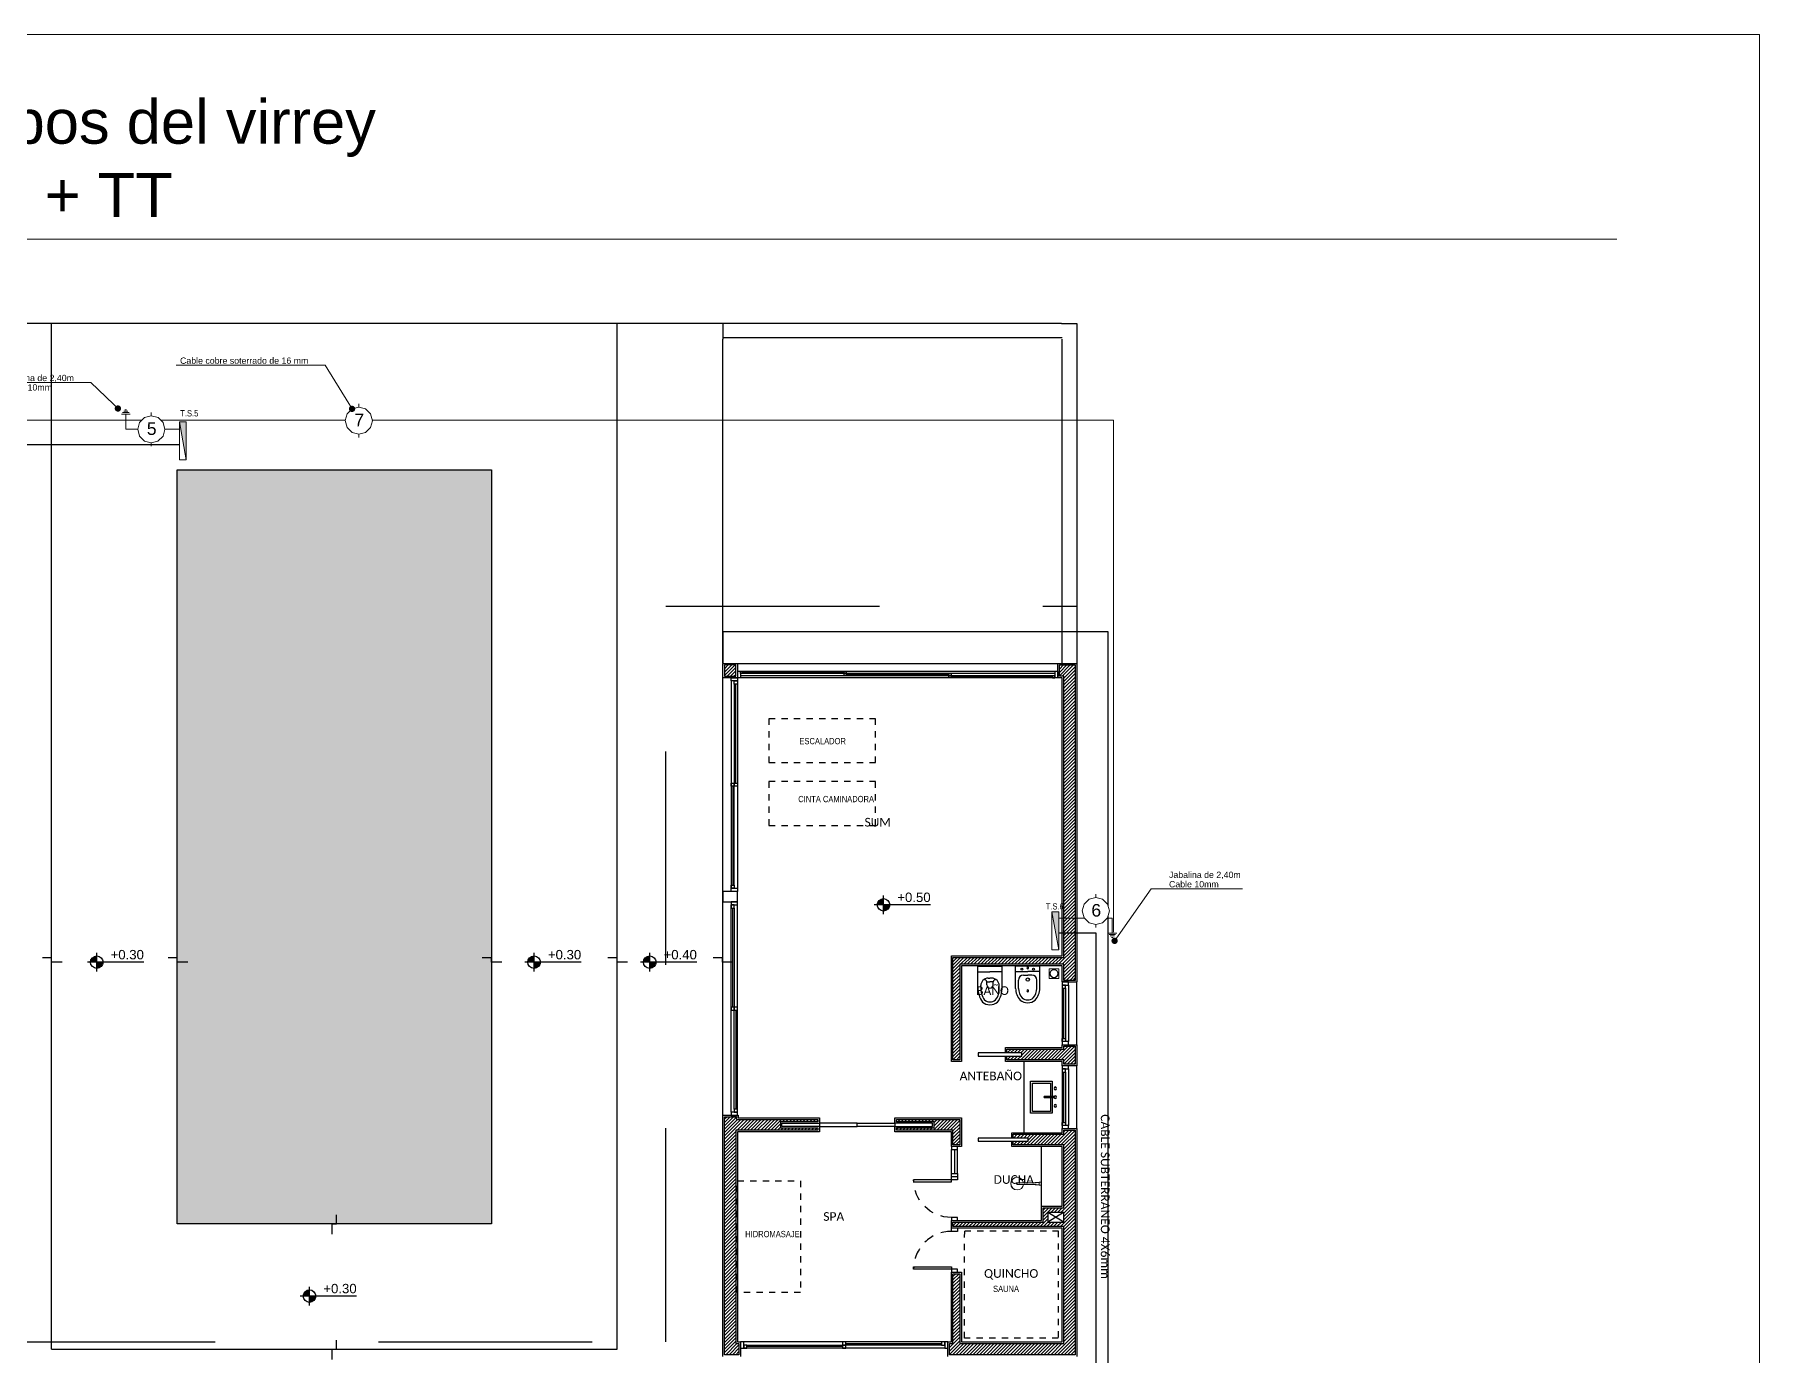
# Model space of a CAD drawing. Header units: millimetres. Extents: x 430 to 1353, y -204 to 152.
# Drawn here: x 650.08 to 677.53, y 126.03 to 147.05 of the extents above; entities that cross this region are included whole.
import ezdxf
from ezdxf import colors
from ezdxf.entities.mleader import LeaderData, LeaderLine
from ezdxf.enums import TextEntityAlignment as Align
from ezdxf.math import Vec2, Vec3

# ---------------------------------------------------------------- set-up
doc = ezdxf.new("R2010")
doc.units = ezdxf.units.MM
doc.linetypes.add('DASHED', pattern=[0.3, 0.17, -0.13])
doc.linetypes.add('HIDDENX3', pattern=[0.15, 0.1, -0.05])
doc.layers.get('0').update_dxf_attribs({"color": 250})
for name, color, linetype in [('AN - Designacion Corte 1-50', 252, 'Continuous'), ('AN - Designacion Nivel 1-50', 252, 'Continuous'), ('AR - Carpinteria', 252, 'Continuous'), ('AR - Equipamiento Fijo', 252, 'Continuous'), ('AR - Ht', 252, 'Continuous'), ('AR - Proyeccion', 252, 'DASHED'), ('AR - Vista 05', 252, 'Continuous'), ('AR - Vista 1', 252, 'Continuous'), ('AR - Vista 2', 252, 'Continuous'), ('AR - Vista 4', 252, 'Continuous'), ('ER-AA', 252, 'HIDDENX3'), ('H_SUELOS 2', 252, 'Continuous'), ('ND- Acometida', 1, 'Continuous'), ('ND- ESPACIOS', 253, 'Continuous')]:
    doc.layers.add(name, color=color, linetype=linetype)
for name, color, linetype, lineweight in [('ND- JABALINA', 92, 'Continuous', 9), ('ND-Cotas', 252, 'Continuous', 9), ('ND-GLOBAL_Notas', 252, 'Continuous', 9), ('ND-TABLEROS', 1, 'Continuous', 9), ('ND-texto', 251, 'Continuous', 15), ('ND-Texto2', 252, 'Continuous', 9)]:
    doc.layers.add(name, color=color, linetype=linetype, lineweight=lineweight)
doc.styles.add('50-TXT', font='GOTHIC.TTF', dxfattribs={"width": 0.75, "height": 0.1})
doc.styles.add('IMPLANTACION', font='arial.ttf', dxfattribs={"height": 0.3})
doc.styles.add('Romans 1.100', font='ROMANS.shx', dxfattribs={"height": 0.15})
doc.styles.get("Standard").update_dxf_attribs({"font": 'arial.ttf'})
doc.styles.add('Texto 1 125', font='arial.ttf', dxfattribs={"height": 0.25})
doc.styles.add('Texto Simbolos 1 50', font='arial.ttf', dxfattribs={"height": 0.15})

# ---------------------------------------------------------------- blocks, each defined once
blk = doc.blocks.new('Designacion Nivel Planta 1 50')
h = blk.add_hatch(color=256)
h.dxf.hatch_style = 1
h.paths.add_polyline_path([(0, 0.1, 0.414214), (-0.1, 0), (0, 0)])
h.paths.add_polyline_path([(0.1, 0), (0, 0), (0, -0.1, 0.414214)])
for p, q in [((0.75, 0), (-0.15, 0)), ((0, -0.15), (0, 0.15))]:
    blk.add_line(p, q)
blk.add_circle((0, 0), 0.1)
at = {"style": 'Texto Simbolos 1 50'}
blk.add_attdef('NIVEL', text='', height=0.15, dxfattribs=at).set_placement((0.75, 0), align=Align.BOTTOM_RIGHT)
blk = doc.blocks.new('bacha')
for p, q in [((519.809, 72.68), (519.809, 72.832)), ((519.833, 72.68), (519.833, 72.832))]:
    blk.add_line(p, q)
for points in [[(519.809, 72.711), (519.565, 72.711), (519.565, 73.058), (520.076, 73.058), (520.076, 72.711), (519.833, 72.711)], [(519.809, 72.741), (519.595, 72.741), (519.595, 73.028), (520.046, 73.028), (520.046, 72.741), (519.833, 72.741)]]:
    blk.add_lwpolyline(points)
blk.add_arc((519.821, 72.831), 0.0121, 5.5464, 174.4536)
at = {"extrusion": (0, 0, -1)}
for centre in [(519.683, 72.661), (519.821, 72.661), (519.959, 72.661)]:
    blk.add_ellipse(centre, major_axis=(0.0235, 0), ratio=0.85, start_param=3.141593, end_param=9.424778, dxfattribs=at)
blk = doc.blocks.new('*U490')
blk.add_lwpolyline([(0.05, 0.1), (0.05, 0.7), (0.083, 0.7), (0.083, 0.1)], close=True)
for points in [[(0, 0), (0.05, 0), (0.05, 0.1), (0, 0.1)], [(0.7, 0), (0.65, 0), (0.65, 0.1), (0.7, 0.1)]]:
    blk.add_lwpolyline(points)
at = {"color": 8, "linetype": 'DASHED'}
blk.add_arc((0.05, 0.1), 0.6, 360, 90, dxfattribs=at)
blk = doc.blocks.new('*U494')
at = {"color": 8}
for p, q in [((1.625, 0.025), (0.1, 0.025)), ((1.675, 0.075), (3.2, 0.075))]:
    blk.add_line(p, q, dxfattribs=at)
at = {"layer": 'AR - Carpinteria'}
for p, q in [((0.05, 0.1), (3.25, 0.1)), ((0.05, 0), (3.25, 0)), ((0.1, 0.05), (1.625, 0.05)), ((3.2, 0.05), (1.675, 0.05))]:
    blk.add_line(p, q, dxfattribs=at)
for points in [[(0, 0), (0.05, 0), (0.05, 0.1), (0, 0.1)], [(0.05, 0), (0.1, 0), (0.1, 0.05), (0.05, 0.05)], [(1.675, 0.1), (1.625, 0.1), (1.625, 0.05), (1.675, 0.05)], [(1.625, 0), (1.675, 0), (1.675, 0.05), (1.625, 0.05)], [(3.25, 0.1), (3.2, 0.1), (3.2, 0.05), (3.25, 0.05)], [(3.25, 0), (3.3, 0), (3.3, 0.1), (3.25, 0.1)]]:
    blk.add_lwpolyline(points, close=True, dxfattribs=at)
blk = doc.blocks.new('*U493')
at = {"color": 8}
for p, q in [((1.675, 0.025), (0.1, 0.025)), ((1.725, 0.075), (3.3, 0.075))]:
    blk.add_line(p, q, dxfattribs=at)
at = {"layer": 'AR - Carpinteria'}
for p, q in [((0.05, 0.1), (3.35, 0.1)), ((0.05, 0), (3.35, 0)), ((0.1, 0.05), (1.675, 0.05)), ((3.3, 0.05), (1.725, 0.05))]:
    blk.add_line(p, q, dxfattribs=at)
for points in [[(0, 0), (0.05, 0), (0.05, 0.1), (0, 0.1)], [(0.05, 0), (0.1, 0), (0.1, 0.05), (0.05, 0.05)], [(1.725, 0.1), (1.675, 0.1), (1.675, 0.05), (1.725, 0.05)], [(1.675, 0), (1.725, 0), (1.725, 0.05), (1.675, 0.05)], [(3.35, 0.1), (3.3, 0.1), (3.3, 0.05), (3.35, 0.05)], [(3.35, 0), (3.4, 0), (3.4, 0.1), (3.35, 0.1)]]:
    blk.add_lwpolyline(points, close=True, dxfattribs=at)
blk = doc.blocks.new('*U495')
for p, q in [((0, 0.1), (5.1, 0.1)), ((0, 0.1), (0, 0)), ((0, 0), (5.1, 0)), ((0.05, 0.1), (0.05, 0)), ((0.05, 0.067), (5.05, 0.067)), ((0.05, 0.033), (5.05, 0.033)), ((5.05, 0.1), (5.05, 0)), ((5.1, 0.1), (5.1, 0))]:
    blk.add_line(p, q)
at = {"color": 8}
for p, q in [((0.083, 0.017), (1.7, 0.017)), ((1.733, 0.05), (3.367, 0.05)), ((3.4, 0.083), (5.017, 0.083))]:
    blk.add_line(p, q, dxfattribs=at)
for points in [[(0.083, 0), (0.05, 0), (0.05, 0.033), (0.083, 0.033)], [(1.7, 0.033), (1.733, 0.033), (1.733, 0.067), (1.7, 0.067)], [(1.7, 0), (1.733, 0), (1.733, 0.033), (1.7, 0.033)], [(3.367, 0.067), (3.4, 0.067), (3.4, 0.1), (3.367, 0.1)], [(3.367, 0.033), (3.4, 0.033), (3.4, 0.067), (3.367, 0.067)], [(5.017, 0.067), (5.05, 0.067), (5.05, 0.1), (5.017, 0.1)]]:
    blk.add_lwpolyline(points, close=True)
blk = doc.blocks.new('BIDE2-VS')
for p, q in [((-0.19, 0), (0.19, 0)), ((-0.19, -0.354), (-0.19, 0)), ((0.19, -0.354), (0.19, 0)), ((-0.19, -0.09), (0, -0.09)), ((-0.145, -0.354), (-0.145, -0.224)), ((-0.067, -0.146), (0, -0.146)), ((0.19, -0.09), (0, -0.09)), ((0.067, -0.146), (0, -0.146)), ((0.145, -0.354), (0.145, -0.224)), ((-0.145, -0.354), (-0.145, -0.327))]:
    blk.add_line(p, q)
for centre, radius in [((-0.09, -0.052), 0.015), ((0, -0.215), 0.026), ((0.09, -0.052), 0.015)]:
    blk.add_circle(centre, radius)
for centre, radius, start, end in [((-0.067, -0.224), 0.0781, 90, 180), ((0, -0.03), 0.015, 90, 270), ((0, -0.03), 0.015, 270, 90), ((0.067, -0.224), 0.0781, 0, 90), ((0.084, -0.354), 0.274, 180, 222.2256), ((0.084, -0.354), 0.229, 180, 221.3159), ((0, -0.39), 0.19, 231.2469, 270), ((0, -0.39), 0.145, 232.619, 270), ((0, -0.393), 0.015, 90, 270), ((0, -0.393), 0.015, 270, 90), ((0, -0.39), 0.145, 270, 307.381), ((0, -0.39), 0.19, 270, 308.7531), ((-0.084, -0.354), 0.229, 318.6841, 0), ((-0.084, -0.354), 0.274, 317.7744, 0)]:
    blk.add_arc(centre, radius, start, end)
blk = doc.blocks.new('INOD3-VS')
for p, q in [((-0.19, 0), (0.19, 0)), ((-0.19, -0.334), (-0.19, 0)), ((0.19, -0.334), (0.19, 0)), ((-0.19, -0.09), (0, -0.09)), ((-0.05, -0.297), (-0.05, -0.247)), ((-0.05, -0.247), (0, -0.247)), ((-0.028, -0.19), (0, -0.19)), ((0.19, -0.09), (0, -0.09)), ((0.028, -0.19), (0, -0.19)), ((0.05, -0.247), (0, -0.247)), ((0.05, -0.297), (0.05, -0.247)), ((-0.145, -0.334), (-0.145, -0.307)), ((0.145, -0.334), (0.145, -0.307))]:
    blk.add_line(p, q)
for centre, radius, start, end in [((-0.028, -0.307), 0.117, 90, 180), ((-0.095, -0.259), 0.0464, 14.8851, 92.9268), ((0.028, -0.307), 0.117, 0, 90), ((0.095, -0.259), 0.0464, 87.0732, 165.1149), ((0.195, -0.344), 0.385, 178.5208, 215.4085), ((0.198, -0.345), 0.343, 178.2465, 213.5506), ((0, -0.419), 0.145, 232.619, 270), ((0, -0.297), 0.05, 180, 270), ((0, -0.297), 0.05, 270, 0), ((0, -0.419), 0.145, 270, 307.381), ((-0.127, -0.365), 0.274, 321.8101, 6.3928), ((-0.192, -0.345), 0.383, 324.4734, 1.5973), ((0, -0.419), 0.19, 231.2469, 270), ((0, -0.419), 0.19, 270, 308.7531)]:
    blk.add_arc(centre, radius, start, end)
blk = doc.blocks.new('*U496')
at = {"color": 8}
blk.add_line((0.9, 0.025), (0.1, 0.025), dxfattribs=at)
at = {"layer": 'AR - Carpinteria'}
for p, q in [((0.05, 0.1), (0.95, 0.1)), ((0.05, 0), (0.95, 0)), ((0.1, 0.05), (0.9, 0.05))]:
    blk.add_line(p, q, dxfattribs=at)
for points in [[(0, 0), (0.05, 0), (0.05, 0.1), (0, 0.1)], [(0.05, 0), (0.1, 0), (0.1, 0.05), (0.05, 0.05)], [(0.95, 0), (0.9, 0), (0.9, 0.05), (0.95, 0.05)], [(0.95, 0), (1, 0), (1, 0.1), (0.95, 0.1)]]:
    blk.add_lwpolyline(points, close=True, dxfattribs=at)
blk = doc.blocks.new('PLANTA BAJA')
at = {"layer": 'AR - Ht', "true_color": 0x383838, "transparency": 33554610}
h = blk.add_hatch(dxfattribs=at)
h.set_pattern_fill('ANSI31', color=250, scale=0.012)
h.set_pattern_definition([(45, (-605.2518, -51.777135), (-0.0269407684, 0.0269407684), [])])
h.paths.add_polyline_path([(23.605, 24.735), (23.425, 24.735), (23.425, 24.69), (22.52, 24.69), (22.52, 24.63), (22.759, 24.63), (22.759, 24.58), (22.52, 24.58), (22.52, 24.52), (23.425, 24.52), (23.425, 24.45), (23.605, 24.45)])
h.paths.add_polyline_path([(18.205, 30.805), (18.025, 30.805), (18.025, 30.625), (18.205, 30.625)])
h.paths.add_polyline_path([(0.205, 16.225), (1.215, 16.225), (1.215, 16.405), (0.025, 16.405), (0.025, 10.52), (0.205, 10.52), (0.205, 11.89), (0.205, 13.002), (1.197, 13.002), (1.197, 13.068), (0.517, 13.068), (0.517, 13.118), (1.197, 13.118), (1.197, 13.182), (0.205, 13.182), (0.205, 14.957), (0.82, 14.957), (0.82, 15.077), (0.205, 15.077)])
h.paths.add_polyline_path([(4.45, 16.405), (2.165, 16.405), (2.165, 16.225), (3.625, 16.225), (3.625, 13.182), (2.638, 13.182), (2.638, 13.118), (3.318, 13.118), (3.318, 13.068), (2.638, 13.068), (2.638, 13.002), (3.625, 13.002), (3.625, 12.015), (3.805, 12.015), (3.805, 16.225), (4.45, 16.225)])
h.paths.add_polyline_path([(7.455, 16.405), (5.5, 16.405), (5.5, 16.225), (7.455, 16.225)])
h.paths.add_polyline_path([(7.34, 11.005), (3.805, 11.005), (3.805, 11.075), (3.625, 11.075), (3.625, 10.825), (4.155, 10.825), (4.155, 8.47), (3.625, 8.47), (3.625, 8.35), (4.275, 8.35), (4.275, 10.825), (7.22, 10.825), (7.22, 7.405), (7.225, 7.405), (7.225, 0.025), (7.405, 0.025), (7.405, 7.225), (7.475, 7.225), (7.475, 7.405), (7.34, 7.405)])
h.paths.add_polyline_path([(3.805, 7.405), (2.615, 7.405), (2.615, 7.815), (2.495, 7.815), (2.495, 7.405), (0.205, 7.405), (0.205, 7.96), (0.025, 7.96), (0.025, 0.025), (0.205, 0.025), (0.205, 7.225), (3.805, 7.225)])
h.paths.add_polyline_path([(11.69, 7.405), (9.89, 7.405), (9.725, 7.405), (9.725, 7.225), (11.69, 7.225)])
h.paths.add_polyline_path([(14.62, 11.005), (10.81, 11.005), (10.81, 10.825), (14.62, 10.825)])
h.paths.add_polyline_path([(18.225, 11.005), (15.875, 11.005), (15.875, 10.825), (18.055, 10.825), (18.055, 9.505), (17.475, 9.505), (17.475, 9.175), (17.215, 9.175), (17.215, 9.055), (18.055, 9.055), (18.055, 7.405), (17.47, 7.405), (17.47, 7.225), (18.035, 7.225), (18.195, 7.225), (18.22, 7.225), (18.22, 7.405), (18.175, 7.405), (18.175, 10.825), (18.225, 10.825)])
h.paths.add_polyline_path([(18.055, 9.425), (18.055, 9.175), (17.555, 9.175), (17.555, 9.425)], flags=16)
h.paths.add_polyline_path([(16.42, 7.405), (16.375, 7.405), (16.375, 9.95), (16.255, 9.95), (16.255, 7.405), (13.74, 7.405), (13.74, 7.225), (14.29, 7.225), (14.29, 5.415), (14.74, 5.415), (14.74, 7.225), (16.395, 7.225), (16.42, 7.225)])
h.paths.add_polyline_path([(23.605, 16.405), (21.57, 16.405), (21.57, 16.225), (23.425, 16.225), (23.425, 11.685), (19.375, 11.685), (19.375, 12.365), (19.255, 12.365), (19.17, 12.365), (19.17, 12.245), (19.255, 12.245), (19.255, 11.005), (19.165, 11.005), (19.165, 10.825), (19.375, 10.825), (19.375, 11.565), (23.425, 11.565), (23.425, 7.405), (21.57, 7.405), (21.57, 7.225), (23.605, 7.225)])
h.paths.add_polyline_path([(18.22, 16.405), (17.91, 16.405), (17.91, 16.225), (18.055, 16.225), (18.055, 12.25), (18.22, 12.25), (18.22, 12.36), (18.175, 12.36), (18.175, 16.225), (18.22, 16.225)])
h.paths.add_polyline_path([(21.77, 23.57), (20.762, 23.57), (20.762, 23.535), (21.362, 23.535), (21.362, 23.435), (20.762, 23.435), (20.762, 23.4), (21.66, 23.4), (21.66, 23.165), (21.77, 23.165)])
h.paths.add_polyline_path([(18.918, 23.535), (19.512, 23.535), (19.512, 23.57), (18.215, 23.57), (18.215, 23.615), (18.025, 23.615), (18.025, 19.825), (18.23, 19.825), (18.255, 19.825), (18.255, 20.005), (18.205, 20.005), (18.205, 23.4), (19.512, 23.4), (19.512, 23.435), (18.918, 23.435)])
h.paths.add_polyline_path([(23.605, 30.805), (23.355, 30.805), (23.355, 30.625), (23.425, 30.625), (23.425, 26.15), (21.66, 26.15), (21.66, 24.52), (21.77, 24.52), (21.77, 26.04), (23.425, 26.04), (23.425, 25.785), (23.605, 25.785)])
h.paths.add_polyline_path([(3.825, 20.005), (2.375, 20.005), (2.375, 20.055), (2.265, 20.055), (2.265, 20.005), (0.205, 20.005), (0.205, 20.055), (0.025, 20.055), (0.025, 19.825), (3.825, 19.825)])
h.paths.add_polyline_path([(5.605, 23.61), (5.425, 23.61), (5.425, 20.005), (5.375, 20.005), (5.375, 19.825), (5.4, 19.825), (5.605, 19.825)])
h.paths.add_polyline_path([(5.605, 30.805), (5.425, 30.805), (5.425, 30.625), (5.605, 30.625)])
h.paths.add_polyline_path([(0.21, 21.41), (0.21, 21.66), (0.36, 21.66), (0.36, 21.41)], flags=16)
h.paths.add_polyline_path([(0.435, 21.66), (2.265, 21.66), (2.265, 20.905), (2.375, 20.905), (2.375, 21.66), (4.055, 21.66), (4.055, 20.96), (4.165, 20.96), (4.165, 21.635), (4.165, 22.685), (4.015, 22.685), (4.015, 21.77), (1.965, 21.77), (1.965, 22.685), (1.815, 22.685), (1.815, 21.77), (0.42, 21.77), (0.205, 21.77), (0.205, 30.625), (0.275, 30.625), (0.275, 30.805), (0.23, 30.805), (0.025, 30.805), (0.025, 21.085), (0.205, 21.085), (0.205, 21.335), (0.435, 21.335)])
h.paths.add_polyline_path([(1.995, 8.74), (1.995, 9.055), (2.445, 9.055), (2.445, 8.74)], flags=16)
h.paths.add_polyline_path([(2.615, 9.035), (2.615, 9.175), (0.205, 9.175), (0.205, 9.47), (0.025, 9.47), (0.025, 9.035), (0.025, 9.01), (0.205, 9.01), (0.205, 9.055), (1.915, 9.055), (1.915, 8.66), (2.615, 8.66)])
h.paths.add_polyline_path([(23.425, 21.935), (23.17, 21.935), (23.17, 22.09), (23.425, 22.09)], flags=16)
h.paths.add_polyline_path([(23.605, 23.4), (23.425, 23.4), (23.425, 23.335), (22.62, 23.335), (22.62, 23.275), (22.859, 23.275), (22.859, 23.225), (22.62, 23.225), (22.62, 23.165), (23.425, 23.165), (23.425, 22.165), (23.095, 22.165), (23.095, 21.935), (21.795, 21.935), (21.66, 21.935), (21.66, 21.865), (21.795, 21.865), (23.425, 21.865), (23.425, 20.005), (21.77, 20.005), (21.77, 21.115), (21.66, 21.115), (21.66, 20.005), (21.605, 20.005), (21.605, 19.825), (21.64, 19.825), (23.605, 19.825)])
at = {"layer": 'H_SUELOS 2', "transparency": 33554585}
h = blk.add_hatch(color=253, dxfattribs=at)
h.dxf.hatch_style = 1
h.paths.add_polyline_path([(9.315, 33.91), (14.315, 33.91), (14.315, 21.91), (9.315, 21.91)])
at = {"layer": 'AR - Carpinteria'}
for p, q in [((18.23, 30.83), (23.33, 30.83)), ((18, 23.635), (18, 30.6)), ((23.63, 24.76), (23.63, 25.76)), ((23.63, 23.425), (23.63, 24.425))]:
    blk.add_line(p, q, dxfattribs=at)
for points in [[(18.23, 27.2), (18, 27.2), (18, 27.035), (18.23, 27.035)], [(22.064, 24.58), (22.759, 24.58), (22.759, 24.63), (22.064, 24.63)], [(19.537, 23.46), (20.137, 23.46), (20.137, 23.51), (19.537, 23.51)], [(20.737, 23.46), (20.137, 23.46), (20.137, 23.51), (20.737, 23.51)], [(22.064, 23.225), (22.859, 23.225), (22.859, 23.275), (22.064, 23.275)]]:
    blk.add_lwpolyline(points, close=True, dxfattribs=at)
for points in [[(21.635, 23.14), (21.635, 23.09), (21.735, 23.09), (21.735, 23.14)], [(21.635, 22.71), (21.635, 23.09)], [(21.685, 23.09), (21.685, 22.71)], [(21.735, 22.71), (21.735, 23.09)], [(21.735, 22.66), (21.635, 22.66), (21.635, 22.71), (21.735, 22.71), (21.735, 22.66)]]:
    blk.add_lwpolyline(points, dxfattribs=at)
at = {"layer": 'AR - Equipamiento Fijo'}
blk.add_line((22.79, 24.495), (22.79, 23.36), dxfattribs=at)
at = {"layer": 'AR - Equipamiento Fijo', "color": 252, "lineweight": 9, "true_color": 0x858585, "transparency": 33554687}
for p, q in [((22.681, 22.651), (22.683, 22.651)), ((23.014, 22.57), (23.03, 22.57)), ((23.03, 22.53), (23.014, 22.53)), ((22.683, 22.45), (22.681, 22.45))]:
    blk.add_line(p, q, dxfattribs=at)
at = {"layer": 'AR - Equipamiento Fijo', "color": 252, "lineweight": 9, "true_color": 0x858585, "transparency": 33554687, "flags": 128}
for points in [[(22.987, 22.563), (22.987, 22.563), (22.987, 22.563), (22.987, 22.563), (22.987, 22.563), (22.987, 22.563), (22.987, 22.563), (22.987, 22.563), (22.987, 22.563), (22.986, 22.563), (22.986, 22.563), (22.985, 22.563), (22.985, 22.563), (22.984, 22.563), (22.984, 22.563), (22.983, 22.563), (22.982, 22.563), (22.981, 22.563), (22.98, 22.563), (22.979, 22.563), (22.978, 22.563), (22.977, 22.563), (22.976, 22.563), (22.974, 22.563), (22.973, 22.563), (22.971, 22.563), (22.97, 22.563), (22.968, 22.563), (22.967, 22.563), (22.965, 22.563), (22.964, 22.563), (22.962, 22.563), (22.96, 22.563), (22.958, 22.563), (22.956, 22.563), (22.955, 22.563), (22.953, 22.563), (22.951, 22.563), (22.949, 22.563), (22.947, 22.563), (22.945, 22.563), (22.943, 22.563), (22.941, 22.563), (22.939, 22.563), (22.937, 22.563), (22.741, 22.563), (22.741, 22.563), (22.739, 22.563), (22.737, 22.563), (22.735, 22.563), (22.733, 22.563), (22.731, 22.563), (22.729, 22.563), (22.727, 22.563), (22.725, 22.563), (22.723, 22.563), (22.721, 22.563), (22.719, 22.563), (22.717, 22.563), (22.715, 22.563), (22.714, 22.563), (22.712, 22.563), (22.71, 22.563), (22.709, 22.563), (22.707, 22.563), (22.706, 22.563), (22.704, 22.563), (22.703, 22.563), (22.702, 22.563), (22.7, 22.563), (22.699, 22.563), (22.698, 22.563), (22.697, 22.563), (22.696, 22.563), (22.695, 22.563), (22.694, 22.563), (22.693, 22.563), (22.693, 22.563), (22.692, 22.563), (22.692, 22.563), (22.683, 22.563)], [(22.987, 22.537), (22.987, 22.537), (22.987, 22.537), (22.987, 22.537), (22.986, 22.537), (22.986, 22.537), (22.986, 22.537), (22.985, 22.537), (22.984, 22.537), (22.984, 22.537), (22.983, 22.537), (22.982, 22.537), (22.981, 22.537), (22.98, 22.537), (22.979, 22.537), (22.978, 22.537), (22.977, 22.537), (22.976, 22.537), (22.975, 22.537), (22.973, 22.537), (22.972, 22.537), (22.97, 22.537), (22.969, 22.537), (22.967, 22.537), (22.966, 22.537), (22.964, 22.537), (22.962, 22.537), (22.961, 22.537), (22.959, 22.537), (22.957, 22.537), (22.955, 22.537), (22.953, 22.537), (22.951, 22.537), (22.949, 22.537), (22.947, 22.537), (22.945, 22.537), (22.944, 22.537), (22.942, 22.537), (22.94, 22.537), (22.938, 22.537), (22.937, 22.537), (22.741, 22.537), (22.739, 22.537), (22.737, 22.537), (22.735, 22.537), (22.733, 22.537), (22.731, 22.537), (22.729, 22.537), (22.727, 22.537), (22.725, 22.537), (22.723, 22.537), (22.721, 22.537), (22.719, 22.537), (22.717, 22.537), (22.716, 22.537), (22.714, 22.537), (22.712, 22.537), (22.711, 22.537), (22.709, 22.537), (22.707, 22.537), (22.706, 22.537), (22.704, 22.537), (22.703, 22.537), (22.702, 22.537), (22.7, 22.537), (22.699, 22.537), (22.698, 22.537), (22.697, 22.537), (22.696, 22.537), (22.695, 22.537), (22.694, 22.537), (22.694, 22.537), (22.693, 22.537), (22.692, 22.537), (22.692, 22.537), (22.692, 22.537), (22.683, 22.537)], [(22.969, 22.563), (22.969, 22.57), (23.014, 22.57)], [(23.014, 22.53), (22.969, 22.53), (22.969, 22.537)]]:
    blk.add_lwpolyline(points, dxfattribs=at)
blk.add_lwpolyline([(23.03, 22.526), (23.03, 22.574), (23.07, 22.574), (23.07, 22.526)], close=True, dxfattribs=at)
at = {"layer": 'AR - Equipamiento Fijo', "color": 252, "lineweight": 9, "true_color": 0x858585, "transparency": 33554687, "extrusion": (0, 0, -1)}
for centre, major_axis, start_param, end_param in [((22.681, 22.55), (0, 0.101), 3.141593, 6.283185), ((22.683, 22.55), (0, 0.101), 3.141593, 6.283185), ((22.683, 22.55), (0, 0.0125), 3.141593, 6.283185), ((22.683, 22.55), (0, 0.1), 0, 1.444986), ((22.683, 22.55), (0, 0.0125), 0, 0.150987), ((22.683, 22.55), (0, 0.0125), 2.990605, 3.141593), ((22.683, 22.55), (0, 0.101), 1.696607, 3.141593)]:
    blk.add_ellipse(centre, major_axis=major_axis, ratio=0.984808, start_param=start_param, end_param=end_param, dxfattribs=at)
at = {"layer": 'AR - Equipamiento Fijo', "color": 252, "lineweight": 9, "true_color": 0x858585, "transparency": 33554687}
for points in [[(22.692, 22.537), (22.69, 22.537), (22.687, 22.538), (22.683, 22.541), (22.68, 22.545), (22.679, 22.55), (22.68, 22.555), (22.683, 22.559), (22.687, 22.562), (22.69, 22.563), (22.692, 22.563)], [(22.692, 22.563), (22.692, 22.563), (22.693, 22.562), (22.693, 22.562)], [(22.693, 22.538), (22.693, 22.538), (22.692, 22.537), (22.692, 22.537)]]:
    blk.add_open_spline(points, degree=3, dxfattribs=at)
at = {"layer": 'AR - Proyeccion', "ltscale": 20}
blk.add_lwpolyline([(0, 30.83), (0, 31.74), (6.52, 31.74), (6.52, 20.03), (17.09, 20.03), (17.09, 31.74), (23.63, 31.74), (23.63, 30.83)], dxfattribs=at)
at = {"layer": 'AR - Vista 05'}
for p, q in [((23.4, 25.76), (23.63, 25.76)), ((18, 19.8), (18, 23.64)), ((18, 23.64), (18.24, 23.64)), ((18.24, 23.64), (18.24, 23.595)), ((19.537, 23.375), (18.23, 23.375)), ((18.23, 23.375), (18.23, 20.03)), ((18.24, 23.595), (19.537, 23.595)), ((18.938, 23.46), (18.938, 23.51)), ((18.938, 23.51), (19.537, 23.51)), ((19.537, 23.46), (18.938, 23.46)), ((19.537, 23.595), (19.537, 23.51)), ((19.537, 23.46), (19.537, 23.375)), ((20.737, 23.51), (20.737, 23.595)), ((20.737, 23.595), (21.795, 23.595)), ((21.337, 23.51), (20.737, 23.51)), ((20.737, 23.46), (21.337, 23.46)), ((20.737, 23.375), (20.737, 23.46)), ((21.635, 23.375), (20.737, 23.375)), ((21.337, 23.46), (21.337, 23.51)), ((21.635, 23.14), (21.635, 23.375)), ((21.795, 23.595), (21.795, 23.14)), ((21.795, 23.14), (21.635, 23.14)), ((23.07, 22.19), (23.07, 23.14)), ((18.23, 20.03), (18.28, 20.03)), ((18.28, 20.03), (18.28, 19.8))]:
    blk.add_line(p, q, dxfattribs=at)
blk.add_lwpolyline([(18, 30.6), (18, 30.83), (18.23, 30.83), (18.23, 30.6)], close=True, dxfattribs=at)
for points in [[(23.4, 25.76), (23.4, 26.015), (21.795, 26.015), (21.795, 24.495), (21.635, 24.495), (21.635, 26.175), (23.4, 26.175), (23.4, 30.6), (23.33, 30.6), (23.33, 30.83), (23.63, 30.83), (23.63, 25.76)], [(22.515, 24.63), (22.495, 24.63), (22.495, 24.715), (23.4, 24.715), (23.4, 24.76), (23.63, 24.76), (23.63, 24.425), (23.4, 24.425), (23.4, 24.495), (22.495, 24.495), (22.495, 24.58), (22.515, 24.58)], [(22.595, 23.275), (22.595, 23.36), (23.4, 23.36), (23.4, 23.425), (23.63, 23.425), (23.63, 19.8)], [(21.58, 19.8), (21.58, 20.03), (21.635, 20.03), (21.635, 21.14), (21.795, 21.14), (21.795, 20.03), (23.4, 20.03), (23.4, 21.84), (21.795, 21.84), (21.635, 21.84), (21.635, 21.96), (21.795, 21.96), (23.07, 21.96), (23.07, 22.19), (23.4, 22.19), (23.4, 23.14), (22.595, 23.14), (22.595, 23.225)]]:
    blk.add_lwpolyline(points, dxfattribs=at)
at = {"layer": 'AR - Vista 1'}
for p, q in [((23.425, 21.935), (23.17, 22.09)), ((23.42, 22.09), (23.17, 21.935))]:
    blk.add_line(p, q, dxfattribs=at)
blk.add_lwpolyline([(9.315, 33.91), (14.315, 33.91), (14.315, 21.91), (9.315, 21.91)], close=True, dxfattribs=at)
blk.add_lwpolyline([(18.23, 19.3), (24.13, 19.3), (24.13, 30.83), (24.13, 31.33), (18, 31.33), (18, 30.83)], dxfattribs=at)
at = {"layer": 'AR - Vista 2'}
for p, q in [((19.315, 36.24), (0.23, 36.24)), ((7.315, 19.915), (7.315, 36.24)), ((16.315, 19.915), (16.315, 36.24)), ((18, 36.24), (18, 35.99)), ((23.4, 30.83), (23.4, 35.99)), ((7.315, 19.915), (16.315, 19.915))]:
    blk.add_line(p, q, dxfattribs=at)
for points in [[(23.39, 36.24), (19.315, 36.24)], [(23.39, 36.24), (23.63, 36.24), (23.63, 30.83)], [(23.4, 36.01), (18, 36.01)], [(18, 30.84), (18, 35.99)]]:
    blk.add_lwpolyline(points, dxfattribs=at)
at = {"layer": 'AR - Vista 4'}
for points in [[(18.205, 30.625), (18.205, 30.805), (18.025, 30.805), (18.025, 30.625)], [(23.605, 25.785), (23.425, 25.785), (23.425, 26.04), (21.77, 26.04), (21.77, 24.52), (21.66, 24.52), (21.66, 26.15), (23.425, 26.15), (23.425, 30.625), (23.355, 30.625), (23.355, 30.805), (23.605, 30.805)], [(18.918, 23.535), (18.918, 23.435), (19.512, 23.435), (19.512, 23.4), (18.205, 23.4), (18.205, 20.005), (18.255, 20.005), (18.255, 19.825), (18.23, 19.825), (18.025, 19.825), (18.025, 23.615), (18.215, 23.615), (18.215, 23.57), (19.512, 23.57), (19.512, 23.535)], [(20.762, 23.435), (21.362, 23.435), (21.362, 23.535), (20.762, 23.535), (20.762, 23.57), (21.77, 23.57), (21.77, 23.165), (21.66, 23.165), (21.66, 23.4), (20.762, 23.4)], [(23.425, 22.09), (23.17, 22.09), (23.17, 21.935), (23.425, 21.935)]]:
    blk.add_lwpolyline(points, close=True, dxfattribs=at)
for points in [[(22.52, 24.63), (22.52, 24.69), (23.425, 24.69), (23.425, 24.735), (23.605, 24.735), (23.605, 24.45), (23.425, 24.45), (23.425, 24.52), (22.52, 24.52), (22.52, 24.58)], [(22.62, 23.275), (22.62, 23.335), (23.425, 23.335), (23.425, 23.4), (23.605, 23.4), (23.605, 19.825), (21.64, 19.825), (21.605, 19.825), (21.605, 20.005), (21.66, 20.005), (21.66, 21.115), (21.77, 21.115), (21.77, 20.005), (23.425, 20.005), (23.425, 21.865), (21.795, 21.865), (21.66, 21.865), (21.66, 21.935), (21.795, 21.935), (23.095, 21.935), (23.095, 22.165), (23.425, 22.165), (23.425, 23.165), (22.62, 23.165), (22.62, 23.225)]]:
    blk.add_lwpolyline(points, dxfattribs=at)
at = {"layer": 'AR - Carpinteria', "xscale": -1.000000000000024, "rotation": 90}
for name, p in [('*U493', (18.23, 30.6)), ('*U490', (21.735, 22.66))]:
    blk.add_blockref(name, p, dxfattribs=at)
at = {"layer": 'AR - Carpinteria', "xscale": -1}
blk.add_blockref('*U495', (23.33, 30.6), dxfattribs=at)
at = {"layer": 'AR - Carpinteria'}
for name, p, rotation in [('*U493', (18.23, 23.635), 90), ('*U496', (23.4, 25.76), 270), ('*U496', (23.4, 24.425), 270), ('*U490', (21.735, 21.14), 90), ('*U494', (21.58, 20.03), 180)]:
    blk.add_blockref(name, p, dxfattribs=dict(at, rotation=rotation))
at = {"layer": 'AR - Equipamiento Fijo', "xscale": 1.01, "yscale": 1.01, "zscale": 1.01}
for name, p in [('INOD3-VS', (22.25, 26.012)), ('BIDE2-VS', (22.85, 26.015))]:
    blk.add_blockref(name, p, dxfattribs=at)
at = {"layer": 'AR - Equipamiento Fijo', "rotation": 90}
blk.add_blockref('bacha', (95.952, -495.895), dxfattribs=at)
blk = doc.blocks.new('Extracttor_de_aire')
for p, q in [((0, 0), (0, 0.15)), ((0, 0.15), (0.15, 0.15)), ((0.15, 0), (0, 0)), ((0.15, 0), (0.15, 0.15))]:
    blk.add_line(p, q)
for radius in [0.0649, 0.0607]:
    blk.add_circle((0.075, 0.075), radius)
blk = doc.blocks.new('Tierra_fisica')
for p, q in [((-0.071, 0), (0.071, 0)), ((-0.052, -0.022), (0.052, -0.022)), ((-0.033, -0.044), (0.033, -0.044)), ((-0.013, -0.067), (0.013, -0.067))]:
    blk.add_line(p, q)
blk = doc.blocks.new('_Dot')
at = {"color": 0, "linetype": 'ByBlock', "lineweight": -2}
blk.add_line((-0.5, 0), (-1, 0), dxfattribs=at)
at = {"color": 0, "linetype": 'ByBlock', "const_width": 0.5}
blk.add_lwpolyline([(-0.25, 0, 1), (0.25, 0, 1)], format="xyb", close=True, dxfattribs=at)
blk = doc.blocks.new('Cable_acometida')
at = {"lineweight": 9}
blk.add_wipeout([(0, 0.217), (-0.108, 0.189), (-0.187, 0.11), (-0.217, 0.002), (-0.188, -0.106), (-0.109, -0.185), (-0.002, -0.214), (0.106, -0.186), (0.186, -0.107), (0.215, 0.001), (0.187, 0.109), (0.108, 0.188)], dxfattribs=at)
for p, q in [((0, 0.217), (0, 0.267)), ((-0.002, -0.264), (-0.002, -0.214))]:
    blk.add_line(p, q, dxfattribs=at)
blk.add_lwpolyline([(0, 0.217), (-0.108, 0.189), (-0.187, 0.11), (-0.217, 0.002), (-0.188, -0.106), (-0.109, -0.185), (-0.002, -0.214), (0.106, -0.186), (0.186, -0.107), (0.215, 0.001), (0.187, 0.109), (0.108, 0.188)], close=True, dxfattribs=at)
at = {"lineweight": 9, "style": 'IMPLANTACION'}
blk.add_attdef('NUM', text='', height=0.2, dxfattribs=at).set_placement((0.006, -0.088), align=Align.CENTER)

msp = doc.modelspace()

# ---------------------------------------------------------------- hatches: boundary and pattern name
at = {"layer": 'ND-TABLEROS'}
h = msp.add_hatch(color=256, dxfattribs=at)
h.dxf.hatch_style = 1
h.paths.add_polyline_path([(652.493, 140.889), (652.386, 140.889), (652.493, 140.284)])
h = msp.add_hatch(color=256, dxfattribs=at)
h.dxf.hatch_style = 1
h.paths.add_polyline_path([(666.378, 133.09), (666.27, 133.09), (666.378, 132.485)])

# ---------------------------------------------------------------- linework, layer by layer
at = {"layer": 'AN - Designacion Corte 1-50'}
for points in [[(650.515, 132.285), (650.349, 132.285), (650.349, 132.353), (650.204, 132.353)], [(652.515, 132.285), (652.349, 132.285), (652.349, 132.353), (652.204, 132.353)], [(657.515, 132.285), (657.349, 132.285), (657.349, 132.353), (657.204, 132.353)], [(659.515, 132.285), (659.349, 132.285), (659.349, 132.353), (659.204, 132.353)], [(661.19, 132.285), (661.024, 132.285), (661.024, 132.353), (660.879, 132.353)], [(654.815, 127.956), (654.815, 128.122), (654.883, 128.122), (654.883, 128.267)], [(654.815, 125.961), (654.815, 126.127), (654.883, 126.127), (654.883, 126.272)]]:
    msp.add_lwpolyline(points, dxfattribs=at)
at = {"layer": 'ER-AA'}
for points in [[(661.764, 135.462), (663.464, 135.462), (663.464, 136.162), (661.764, 136.162), (661.764, 135.462)], [(661.764, 134.462), (663.464, 134.462), (663.464, 135.162), (661.764, 135.162), (661.764, 134.462)], [(661.267, 128.806), (662.267, 128.806), (662.267, 127.027), (661.264, 127.027), (661.267, 128.806)], [(664.881, 128.011), (666.371, 128.011), (666.371, 126.304), (664.878, 126.304), (664.881, 128.011)]]:
    msp.add_lwpolyline(points, dxfattribs=at)
at = {"layer": 'ND- Acometida'}
for points in [[(643.32, 132.728), (642.755, 132.728), (642.755, 140.526), (652.386, 140.526)], [(643.325, 120.916), (642.993, 120.916), (642.993, 122.736), (666.972, 122.736), (666.972, 132.749), (666.378, 132.749)]]:
    msp.add_lwpolyline(points, dxfattribs=at)
at = {"layer": 'ND- JABALINA'}
for points in [[(652.383, 140.772), (651.53, 140.772), (651.53, 141.011)], [(666.377, 132.986), (667.231, 132.986), (667.231, 132.747)]]:
    msp.add_lwpolyline(points, dxfattribs=at)
at = {"layer": 'ND-GLOBAL_Notas'}
msp.add_lwpolyline([(634.405, 147.052), (677.531, 147.052), (677.531, 94.223), (634.405, 94.223)], close=True, dxfattribs=at)
at = {"layer": 'ND-TABLEROS'}
for p, q in [((652.386, 140.889), (652.493, 140.284)), ((666.27, 133.09), (666.378, 132.485))]:
    msp.add_line(p, q, dxfattribs=at)
for points in [[(652.386, 140.284), (652.493, 140.284), (652.493, 140.889), (652.386, 140.889)], [(666.27, 132.485), (666.378, 132.485), (666.378, 133.09), (666.27, 133.09)]]:
    msp.add_lwpolyline(points, close=True, dxfattribs=at)
at = {"layer": 'ND-texto'}
msp.add_line((637.224, 143.797), (675.262, 143.797), dxfattribs=at)

# ---------------------------------------------------------------- block references
at = {"layer": 'AN - Designacion Nivel 1-50'}
for p, values in [((663.589, 133.199), {'NIVEL': '+0.50'}), ((651.068, 132.286), {'NIVEL': '+0.30'}), ((658.028, 132.286), {'NIVEL': '+0.30'}), ((659.869, 132.286), {'NIVEL': '+0.40'}), ((654.454, 126.971), {'NIVEL': '+0.30'})]:
    msp.add_blockref('Designacion Nivel Planta 1 50', p, dxfattribs=at).add_auto_attribs(values)
at = {"layer": 'AR - Vista 05'}
msp.add_blockref('PLANTA BAJA', (643.034, 106.212), dxfattribs=at)
at = {"layer": 'ND- JABALINA', "xscale": -1, "rotation": 179.9935880787468}
msp.add_blockref('Tierra_fisica', (651.53, 141.011), dxfattribs=at)
at = {"layer": 'ND- JABALINA', "xscale": -1}
msp.add_blockref('Tierra_fisica', (667.231, 132.747), dxfattribs=at)
at = {"layer": 'ND-Cotas'}
msp.add_blockref('Extracttor_de_aire', (666.228, 132.029), dxfattribs=at)

# ---------------------------------------------------------------- texts
at = {"layer": 'ER-AA', "style": '50-TXT', "width": 0.75}
for s, p in [('ESCALADOR', (662.251, 135.755)), ('CINTA CAMINADORA', (662.232, 134.833)), ('HIDROMASAJE', (661.388, 127.909)), ('SAUNA', (665.333, 127.037))]:
    msp.add_text(s, height=0.1, dxfattribs=at).set_placement(p)
at = {"layer": 'ND- ESPACIOS', "char_height": 0.15, "attachment_point": 1, "rotation": 0.0046}
for s, insert in [('{\\fCalibri|b0|i0|c0|p34;\\H0.91667x;SUM}', (663.287, 134.583)), ('{\\fCalibri|b0|i0|c0|p34;\\H0.91667x;BAÑO}', (665.064, 131.903)), ('{\\fCalibri|b0|i0|c0|p34;\\H0.91667x;ANTEBAÑO}', (664.801, 130.544)), ('{\\fCalibri|b0|i0|c0|p34;\\H0.91667x;DUCHA}', (665.342, 128.896)), ('{\\fCalibri|b0|i0|c0|p34;\\H0.91667x;SPA}', (662.631, 128.307)), ('{\\fCalibri|b0|i0|c0|p34;\\H0.91667x;QUINCHO}', (665.189, 127.4))]:
    msp.add_mtext_dynamic_manual_height_columns(s, width=1.19182, gutter_width=10.176, heights=[0.357], dxfattribs=dict(at, insert=insert))
at = {"layer": 'ND-TABLEROS', "style": '50-TXT', "width": 0.75}
for s, p in [('T.S.5', (652.397, 140.973, 0)), ('T.S.6 ', (666.172, 133.125, 0))]:
    msp.add_text(s, height=0.1, dxfattribs=at).set_placement(p)
at = {"layer": 'ND-texto', "insert": (637.361, 146.014), "char_height": 0.7, "attachment_point": 1, "style": 'Texto 1 125'}
msp.add_mtext_dynamic_manual_height_columns('Estudio jad - Casa JB - Campos del virrey\\PPLANTA BAJA - TABLEROS + TT', width=26.23312, gutter_width=4.593, heights=[0], dxfattribs=at)
at = {"layer": 'ND-texto', "insert": (667.186, 129.865), "char_height": 0.15, "attachment_point": 1, "rotation": 270.0046}
msp.add_mtext_dynamic_manual_height_columns('{\\fCalibri|b0|i0|c0|p34;\\H0.91667x;CABLE SUBTERRANEO 4X6mm}', width=2.83729, gutter_width=10.176, heights=[0.357], dxfattribs=at)

# ---------------------------------------------------------------- leaders
at = {"layer": 'ND-Texto2'}
ml = msp.add_multileader_mtext('Standard', dxfattribs=at)
ml.set_content('{\\fArial|b0|i0|c0|p34;Jabalina de 2,40m\\PCable 10mm}', color=256, style='Romans 1.100')
ml.set_leader_properties(color=256, linetype='ByLayer', lineweight=-1)
ml.set_arrow_properties(name='DOT')
ml.build(insert=Vec2(0, 0))
ml.multileader.update_dxf_attribs({"text_left_attachment_type": 5, "text_right_attachment_type": 6, "dogleg_length": 0.00005, "arrow_head_size": 0.1})
ctx = ml.context
ctx.base_point, ctx.char_height, ctx.arrow_head_size, ctx.landing_gap_size, ctx.plane_origin = Vec3(649.363, 141.363), 0.1, 0.1, 0.2, Vec3(656.628, 145.644)
ctx.left_attachment, ctx.right_attachment = 5, 6
notes = []
notes.append((ctx, [(1, (1, 1, 0), (650.975, 141.515), (-1, 0), 0.0829, [(0, [(651.404, 141.099)], 0, [])])]))
ctx.mtext.insert, ctx.mtext.rotation, ctx.mtext.width, ctx.mtext.defined_height, ctx.mtext.line_spacing_factor, ctx.mtext.flow_direction = Vec3(649.563, 141.635), 6.283185, 2.60995, 1.274, 0.9, 5
ml = msp.add_multileader_mtext('Standard', dxfattribs=at)
ml.set_content('{\\fArial|b0|i0|c0|p34;Jabalina de 2,40m\\PCable 10mm}', color=256, style='Romans 1.100')
ml.set_leader_properties(color=256, linetype='ByLayer', lineweight=-1)
ml.set_arrow_properties(name='DOT')
ml.build(insert=Vec2(0, 0))
ml.multileader.update_dxf_attribs({"text_left_attachment_type": 5, "text_right_attachment_type": 6, "dogleg_length": 0.00005, "arrow_head_size": 0.1})
ctx = ml.context
ctx.base_point, ctx.char_height, ctx.arrow_head_size, ctx.landing_gap_size, ctx.plane_origin = Vec3(667.933, 133.455), 0.1, 0.1, 0.2, Vec3(675.198, 137.737)
ctx.left_attachment, ctx.right_attachment = 5, 6
notes.append((ctx, [(0, (1, 1, 0), (667.85, 133.455), (1, 0), 0.0829, [(0, [(667.267, 132.626)], 0, [])])]))
ctx.mtext.insert, ctx.mtext.rotation, ctx.mtext.width, ctx.mtext.defined_height, ctx.mtext.line_spacing_factor, ctx.mtext.flow_direction = Vec3(668.133, 133.727), 6.283185, 2.60995, 1.274, 0.9, 5
for ctx, leaders in notes:
    for number, flags, end, landing, length, lines in leaders:
        leader = LeaderData()
        leader.index, (leader.has_last_leader_line, leader.has_dogleg_vector, leader.attachment_direction) = number, flags
        leader.last_leader_point, leader.dogleg_vector, leader.dogleg_length = Vec3(end), Vec3(landing), length
        for number, points, colour, breaks in lines:
            line = LeaderLine()
            line.index, line.vertices, line.color, line.breaks = number, Vec3.list(points), colors.encode_raw_color(colour), breaks
            leader.lines.append(line)
        ctx.leaders.append(leader)

# ---------------------------------------------------------------- next in the draw order: block references
at = {"layer": 'ND- JABALINA'}
msp.add_blockref('Cable_acometida', (666.969, 133.1), dxfattribs=at).add_auto_attribs({'NUM': '6'})

# ---------------------------------------------------------------- next in the draw order: linework, layer by layer
msp.add_lwpolyline([(642.534, 109.162), (642.26, 109.162), (642.26, 140.915), (667.251, 140.915), (667.251, 132.764)], dxfattribs=at)

# ---------------------------------------------------------------- next in the draw order: block references
for p, values in [((655.239, 140.904), {'NUM': '7'}), ((651.936, 140.766), {'NUM': '5'})]:
    msp.add_blockref('Cable_acometida', p, dxfattribs=at).add_auto_attribs(values)

# ---------------------------------------------------------------- next in the draw order: leaders
at = {"layer": 'ND-Texto2'}
ml = msp.add_multileader_mtext('Standard', dxfattribs=at)
ml.set_content('{\\fArial|b0|i0|c0|p34;Cable cobre soterrado de 16 mm}', color=256, style='Romans 1.100')
ml.set_leader_properties(color=256, linetype='ByLayer', lineweight=-1)
ml.set_arrow_properties(name='DOT')
ml.build(insert=Vec2(0, 0))
ml.multileader.update_dxf_attribs({"text_left_attachment_type": 5, "text_right_attachment_type": 6, "dogleg_length": 0.00005, "arrow_head_size": 0.1})
ctx = ml.context
ctx.base_point, ctx.char_height, ctx.arrow_head_size, ctx.landing_gap_size, ctx.plane_origin = Vec3(652.193, 141.789), 0.1, 0.1, 0.2, Vec3(660.355, 145.639)
ctx.left_attachment, ctx.right_attachment = 5, 6
notes = []
notes.append((ctx, [(1, (1, 1, 0), (654.702, 141.791), (-1, 0), 0.0829, [(0, [(655.131, 141.093)], 0, [])])]))
ctx.mtext.insert, ctx.mtext.rotation, ctx.mtext.width, ctx.mtext.defined_height, ctx.mtext.line_spacing_factor, ctx.mtext.flow_direction = Vec3(652.393, 141.911), 6.283185, 2.60995, 1.274, 0.9, 5
for ctx, leaders in notes:
    for number, flags, end, landing, length, lines in leaders:
        leader = LeaderData()
        leader.index, (leader.has_last_leader_line, leader.has_dogleg_vector, leader.attachment_direction) = number, flags
        leader.last_leader_point, leader.dogleg_vector, leader.dogleg_length = Vec3(end), Vec3(landing), length
        for number, points, colour, breaks in lines:
            line = LeaderLine()
            line.index, line.vertices, line.color, line.breaks = number, Vec3.list(points), colors.encode_raw_color(colour), breaks
            leader.lines.append(line)
        ctx.leaders.append(leader)

doc.saveas('drawing.dxf')
